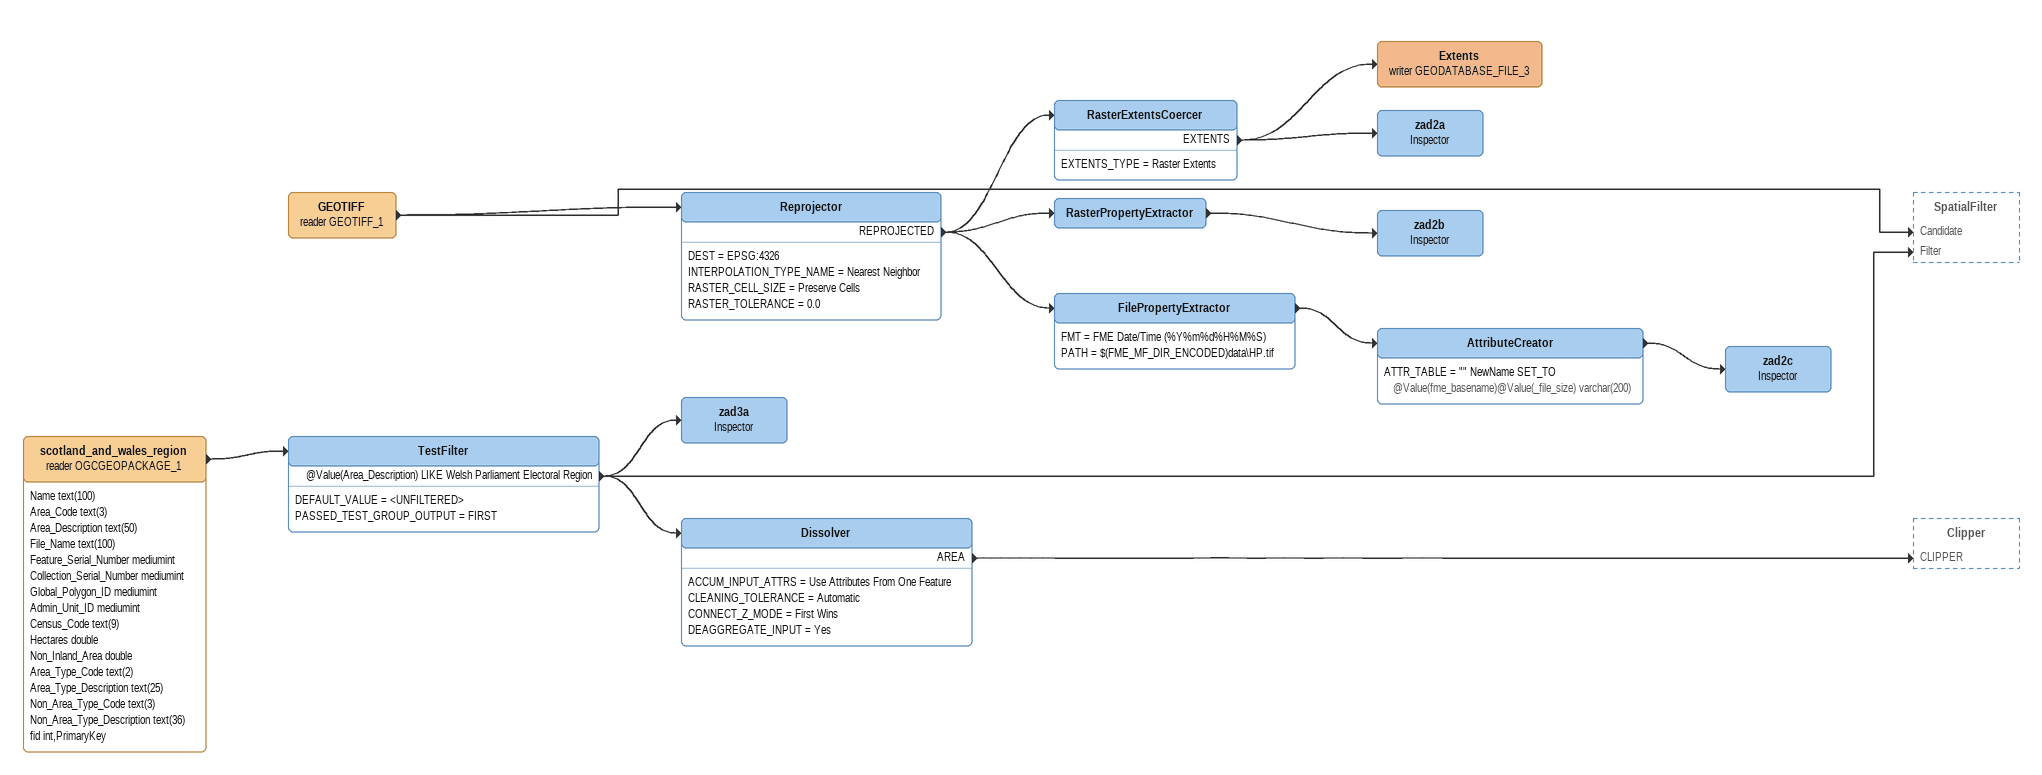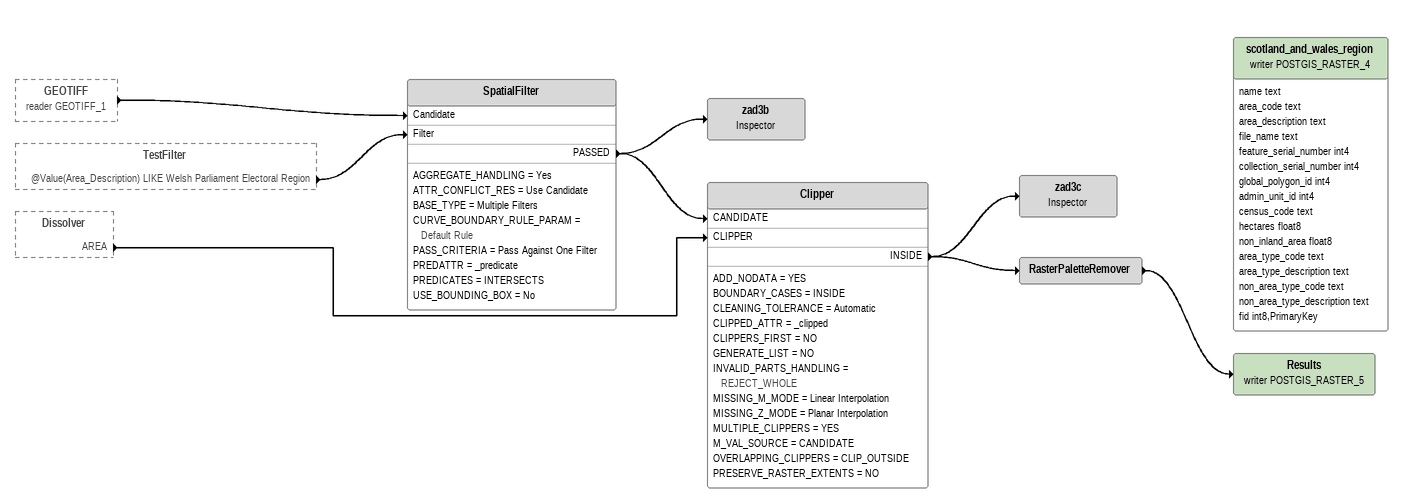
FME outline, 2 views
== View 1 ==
scotland_and_wales_region (reader OGCGEOPACKAGE_1)
    attributes: Name text(100), Area_Code text(3), Area_Description text(50), File_Name text(100), Feature_Serial_Number mediumint, Collection_Serial_Number mediumint, Global_Polygon_ID mediumint, Admin_Unit_ID mediumint, Census_Code text(9), Hectares double, Non_Inland_Area double, Area_Type_Code text(2), Area_Type_Description text(25), Non_Area_Type_Code text(3), Non_Area_Type_Description text(36), fid int,PrimaryKey
    -> TestFilter
TestFilter
    DEFAULT_VALUE = <UNFILTERED>
    PASSED_TEST_GROUP_OUTPUT = FIRST
    @Value(Area_Description) LIKE Welsh Parliament Electoral Region -> zad3a
    @Value(Area_Description) LIKE Welsh Parliament Electoral Region -> SpatialFilter [Filter]
    @Value(Area_Description) LIKE Welsh Parliament Electoral Region -> Dissolver
zad3a: Inspector
Dissolver
    ACCUM_INPUT_ATTRS = Use Attributes From One Feature
    CLEANING_TOLERANCE = Automatic
    CONNECT_Z_MODE = First Wins
    DEAGGREGATE_INPUT = Yes
    AREA -> Clipper [CLIPPER]
GEOTIFF (reader GEOTIFF_1)
    -> Reprojector
    -> SpatialFilter [Candidate]
Reprojector
    DEST = EPSG:4326
    INTERPOLATION_TYPE_NAME = Nearest Neighbor
    RASTER_CELL_SIZE = Preserve Cells
    RASTER_TOLERANCE = 0.0
    REPROJECTED -> RasterExtentsCoercer
    REPROJECTED -> RasterPropertyExtractor
    REPROJECTED -> FilePropertyExtractor
RasterExtentsCoercer
    EXTENTS_TYPE = Raster Extents
    EXTENTS -> zad2a
    EXTENTS -> Extents (writer GEODATABASE_FILE_3)
Extents (writer GEODATABASE_FILE_3)
zad2a: Inspector
RasterPropertyExtractor
    -> zad2b
zad2b: Inspector
FilePropertyExtractor
    FMT = FME Date/Time (%Y%m%d%H%M%S)
    PATH = $(FME_MF_DIR_ENCODED)data\HP.tif
    -> AttributeCreator
AttributeCreator
    ATTR_TABLE = "" NewName SET_TO @Value(fme_basename)@Value(_file_size) varchar(200)
    -> zad2c
zad2c: Inspector

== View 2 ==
GEOTIFF (reader GEOTIFF_1) [outside]
    -> SpatialFilter [Candidate]
TestFilter [outside]
    @Value(Area_Description) LIKE Welsh Parliament Electoral Region -> SpatialFilter [Filter]
Dissolver [outside]
    AREA -> Clipper [CLIPPER]
SpatialFilter
    AGGREGATE_HANDLING = Yes
    ATTR_CONFLICT_RES = Use Candidate
    BASE_TYPE = Multiple Filters
    CURVE_BOUNDARY_RULE_PARAM = Default Rule
    PASS_CRITERIA = Pass Against One Filter
    PREDATTR = _predicate
    PREDICATES = INTERSECTS
    USE_BOUNDING_BOX = No
    PASSED -> zad3b
    PASSED -> Clipper [CANDIDATE]
zad3b: Inspector
Clipper
    ADD_NODATA = YES
    BOUNDARY_CASES = INSIDE
    CLEANING_TOLERANCE = Automatic
    CLIPPED_ATTR = _clipped
    CLIPPERS_FIRST = NO
    GENERATE_LIST = NO
    INVALID_PARTS_HANDLING = REJECT_WHOLE
    MISSING_M_MODE = Linear Interpolation
    MISSING_Z_MODE = Planar Interpolation
    MULTIPLE_CLIPPERS = YES
    M_VAL_SOURCE = CANDIDATE
    OVERLAPPING_CLIPPERS = CLIP_OUTSIDE
    PRESERVE_RASTER_EXTENTS = NO
    INSIDE -> zad3c
    INSIDE -> RasterPaletteRemover
zad3c: Inspector
RasterPaletteRemover
    -> Results (writer POSTGIS_RASTER_5)
Results (writer POSTGIS_RASTER_5)
scotland_and_wales_region (writer POSTGIS_RASTER_4)
    attributes: name text, area_code text, area_description text, file_name text, feature_serial_number int4, collection_serial_number int4, global_polygon_id int4, admin_unit_id int4, census_code text, hectares float8, non_inland_area float8, area_type_code text, area_type_description text, non_area_type_code text, non_area_type_description text, fid int8,PrimaryKey
